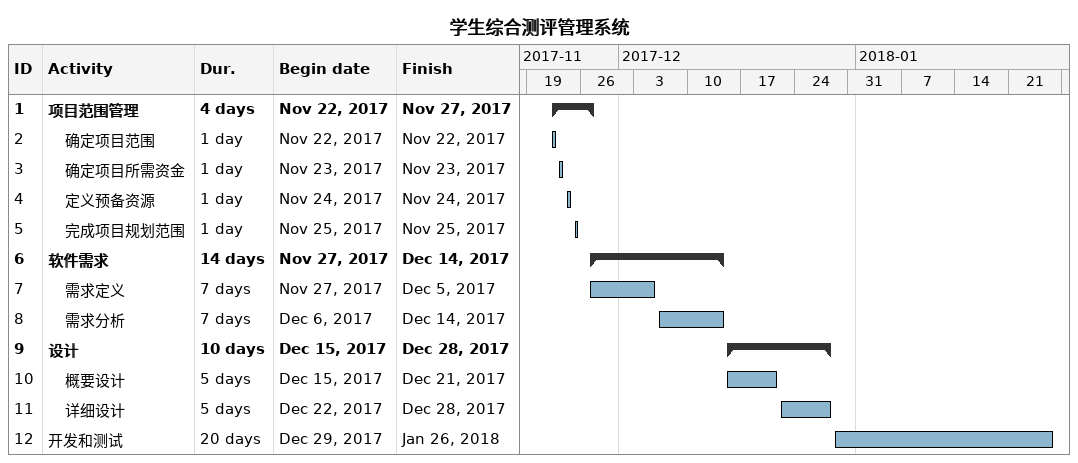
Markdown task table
学生综合测评管理系统

| ID | Level | Task | Duration | Start | Finish |
|---|---|---|---|---|---|
| 1 | 1 | **项目范围管理** | 4d | 2017-11-22 | 2017-11-27 |
| 2 | 2 | 确定项目范围 | 1d | 2017-11-22 | 2017-11-22 |
| 3 | 2 | 确定项目所需资金 | 1d | 2017-11-23 | 2017-11-23 |
| 4 | 2 | 定义预备资源 | 1d | 2017-11-24 | 2017-11-24 |
| 5 | 2 | 完成项目规划范围 | 1d | 2017-11-25 | 2017-11-25 |
| 6 | 1 | **软件需求** | 14d | 2017-11-27 | 2017-12-14 |
| 7 | 2 | 需求定义 | 7d | 2017-11-27 | 2017-12-05 |
| 8 | 2 | 需求分析 | 7d | 2017-12-06 | 2017-12-14 |
| 9 | 1 | **设计** | 10d | 2017-12-15 | 2017-12-28 |
| 10 | 2 | 概要设计 | 5d | 2017-12-15 | 2017-12-21 |
| 11 | 2 | 详细设计 | 5d | 2017-12-22 | 2017-12-28 |
| 12 | 1 | 开发和测试 | 20d | 2017-12-29 | 2018-01-26 |
